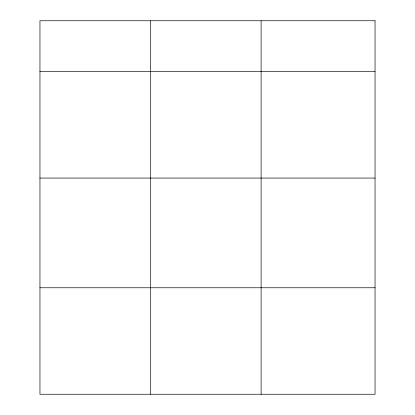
<?xml version="1.0" encoding="UTF-8"?>
<svg xmlns="http://www.w3.org/2000/svg" width="415" height="415" viewBox="0 0 415 415"><rect width="100%" height="100%" fill="white"/><g stroke="black" fill="none" stroke-linecap="round" stroke-linejoin="round"><path stroke-width="0.62" d="M39.954 71.577L375.046 71.577M39.954 178.056L375.046 178.056M39.954 287.766L375.046 287.766M261.113 20.75L261.113 394.25M150.536 20.75L150.536 394.25M375.046 20.75L39.954 20.75L39.954 394.25L375.046 394.25L375.046 20.75"/></g></svg>
